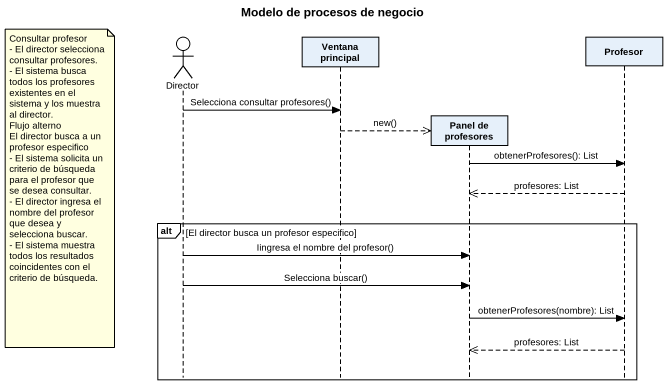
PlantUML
@startuml
title Modelo de procesos de negocio
hide footbox
actor Director
participant "Ventana principal" as Ventana_principal
participant "Panel de profesores" as Panel_de_profesores
participant Profesor

Director -> Ventana_principal : Selecciona consultar profesores()
Ventana_principal -->> Panel_de_profesores ** : new()
Panel_de_profesores -> Profesor : obtenerProfesores(): List
note left of Director
  Consultar profesor
  - El director selecciona consultar profesores.
  - El sistema busca todos los profesores existentes en el sistema y los muestra al director.
  Flujo alterno
  El director busca a un profesor especifico
  - El sistema solicita un criterio de búsqueda para el profesor que se desea consultar.
  - El director ingresa el nombre del profesor que desea y selecciona buscar.
  - El sistema muestra todos los resultados coincidentes con el criterio de búsqueda.
end note
Profesor -->> Panel_de_profesores : profesores: List
alt El director busca un profesor especifico
  Director -> Panel_de_profesores : Iingresa el nombre del profesor()
  Director -> Panel_de_profesores : Selecciona buscar()
  Panel_de_profesores -> Profesor : obtenerProfesores(nombre): List
  Profesor -->> Panel_de_profesores : profesores: List
end
@enduml
